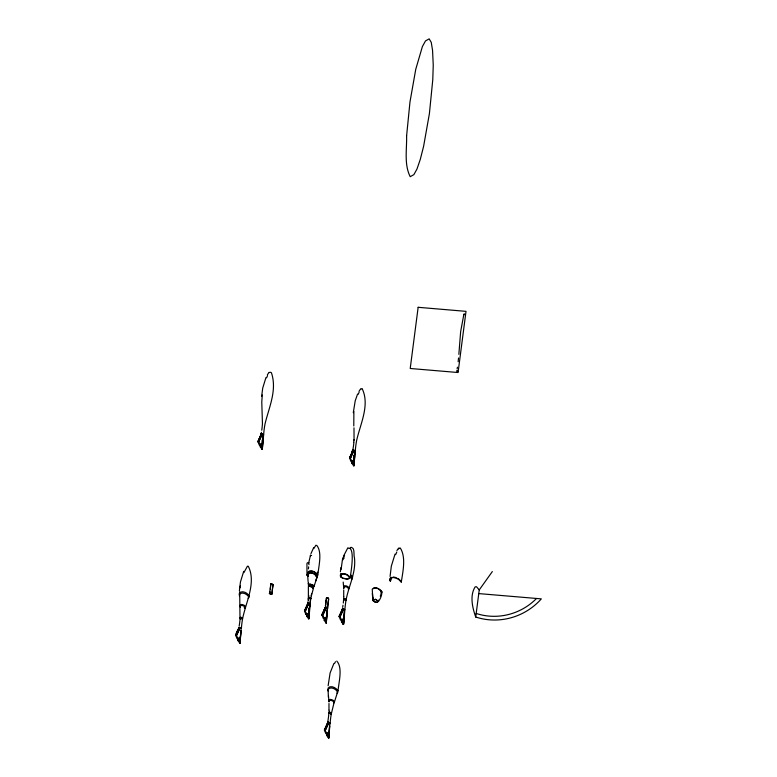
<?xml version="1.0" encoding="UTF-8"?>
<svg xmlns="http://www.w3.org/2000/svg" width="777" height="777" viewBox="0 0 777 777"><rect width="100%" height="100%" fill="white"/><g stroke="black" fill="none" stroke-linecap="round" stroke-linejoin="round"><path stroke-width="1.17" d="M309.1 598.649L308.547 598.067L308.819 595.561M262.509 439.879L262.189 449.446L260.246 446.804L260.11 444.794M326.418 617.016L326.175 623.037L324.242 620.386L324.106 618.385M328.894 733.313L328.681 738.15L326.748 735.498L326.612 733.498M328.972 709.935L328.972 703.535M343.716 596.28L343.716 589.879M239.928 643.269L240.103 637.305L239.928 643.269L237.995 640.617L237.849 638.616M262.189 449.446L262.471 439.918M308.838 615.403L309.052 608.255L308.741 618.978L306.798 616.326L306.662 614.325M326.175 623.037L326.359 617.084M328.681 738.15L328.826 733.381M343.424 624.494L343.531 620.92L343.424 624.494L341.492 621.843L341.356 619.842M353.914 462.393L354.127 455.244L353.807 465.967L351.864 463.315L351.728 461.315M310.373 556.157L310.518 555.234L311.606 555.536M309.625 606.973L310.227 603.049A29.409 28.001 -26.7 0 1 310.683 599.465L310.382 598.824M239.695 591.851L240.006 619.648A96.387 91.773 -26.7 0 1 239.151 626.155M308.76 573.173L308.838 571.348M340.549 576.767L340.287 575.019C342.861 571.639 349.028 574.698 350.252 578.088L347.581 579.234L342.676 578.321L340.549 576.767L340.685 573.64M341.171 576.825L340.948 575.301C343.191 572.358 348.552 575.019 349.621 577.971L347.29 578.962L343.026 578.166L341.171 576.825L341.288 574.096M391.006 578.175L390.287 581.147L390.442 577.564M239.704 643.133L239.976 637.227M262.228 443.414L262.393 439.869M308.838 611.761L308.993 608.216M325.952 622.901L326.223 617.006M328.671 733.294L328.457 738.014L328.448 734.44M343.366 620.823L343.201 624.358L343.191 620.784M353.904 458.751L354.069 455.205M239.374 590.879L240.462 581.905L243.696 571.386M270.784 584.654L270.707 583.886L271.484 583.77M271.338 594.279L269.425 593.609A87.053 82.877 -26.7 0 0 270.61 585.382L270.891 583.76M308.683 599.009L308.527 597.999L310.722 598.581L309.236 597.523L308.624 598.28M308.527 597.999L308.236 598.513M328.127 685.761L330.099 672.979L333.877 663.519M328.448 697.493L328.03 689.393C330.536 686.101 336.538 689.073 337.733 692.375L336.965 693.162M390.287 581.147L389.986 579.147L391.045 577.835L389.986 579.147M390.073 576.447L391.326 566.171L395.027 554.137M390.918 580.264L390.656 578.515M310.081 604.36L310.13 602.913A39.365 37.481 -26.7 0 1 310.635 598.95L310.314 599.32M329.069 710.217L329.011 713.063M343.813 596.561L343.512 600.874A96.387 91.773 -26.7 0 1 343.279 603.049M354.059 440.18L353.991 427.836M327.146 609.906L326.291 622.931L327.146 609.877M329.574 726.204L328.797 738.043L329.565 726.145M344.396 611.363L343.541 624.387L344.396 611.334M458.857 354.322L460.644 331.643L463.752 314.918M309.46 609.285L308.848 618.871L310.208 604.37M354.535 456.274L353.914 465.86L355.264 451.223A96.241 91.637 -26.7 0 1 356.653 440.404C360.363 423.853 369.959 405.138 362.257 388.869M354.691 453.962L354.565 451.68M307.945 575.621L307.265 574.591L308.119 574.456M353.817 441.909L353.991 439.714M308.187 575.718L306.983 575.126L306.944 563.762L307.177 562.956L308.692 562.558M308.945 598.659L308.382 598.251L308.372 586.441C309.372 584.139 315.375 587.354 312.791 588.616M327.447 608.653L327.632 608.294A96.387 91.773 -26.7 0 1 328.652 599.621C329.623 597.639 325.136 596.804 326.262 599.417A96.387 91.773 -26.7 0 1 326.029 601.592M330.643 714.248C332.857 713.412 327.292 711.528 328.758 714.529A96.387 91.773 -26.7 0 1 327.525 723.193C326.981 721.241 331.284 723.037 329.73 723.834M241.103 630.05L240.035 643.162L240.899 630.137L240.025 642.822L239.093 637.723L238.345 638.908L237.082 638.801L235.674 635.13C236.033 633.197 239.656 624.222 241.2 628.884M263.452 435.062L262.296 449.349L263.646 434.712A96.241 91.637 -26.7 0 1 265.035 423.883C269.017 407.235 277.243 390.239 271.474 372.902C271.056 372.164 269.969 372.144 269.357 372.581M309.673 604.623L308.828 618.541L307.906 613.432L307.148 614.626L305.885 614.52L304.477 610.839L308.411 603.224M327.35 609.819L326.272 622.6L325.34 617.492L324.592 618.677L323.329 618.57L321.921 614.898L325.505 607.206L327.486 608.527M329.953 723.766L328.778 737.713L327.845 732.604L327.098 733.789L325.835 733.682L324.427 730.011L328.011 722.319L324.533 730.526L327.748 722.396M355.079 451.583L353.894 465.53L352.972 460.421L352.224 461.616L350.951 461.499L349.553 457.828L353.137 450.136L355.264 451.223M261.674 396.192L262.723 388.082L265.948 377.573M353.292 412.704L355.215 400.796L357.575 394.085M340.404 571.785L340.812 567.686M262.257 394.988L261.781 402.03L262.441 423.659A96.241 91.637 -26.7 0 1 261.752 430.176M308.43 568.861L308.644 566.831M353.875 411.509L353.788 425.961M458.547 357.983L458.148 361.713M478.768 593.589L541.326 598.873A60.023 57.148 -26.7 0 1 475.728 617.025L479.244 589.918L492.336 571.561M325.971 601.175L325.68 603.35L326.068 601.223M310.693 598.455L310.781 597.892M457.138 368.949L457.42 367.2M240.103 587.791L240.423 585.771M341.093 569.57L342.424 559.722L342.978 557.983L344.065 558.274M328.331 598.271L328.535 599.611A105.691 100.631 -26.7 0 0 327.515 608.284M310.518 598.873L313.597 587.801M331.313 713.83L331.148 714.733A96.387 91.773 -26.7 0 0 330.138 723.406M329.759 713.441L331.458 713.276L334.129 702.389M271.785 583.75L273.154 584.722L272.999 585.586A87.053 82.877 -26.7 0 0 272.047 593.832L271.542 594.201M308.071 603.146L304.584 611.353L307.935 602.729M311.188 595.765L311.626 593.667M315.753 576.126L317.162 575.233L317.657 572.095M317.016 576.145L317.803 575.349C318.531 566.676 322.591 552.146 316.676 545.308M350.155 577.583C350.66 574.086 355.662 546.522 348.086 548.173M337.228 691.996L338.014 691.19C338.646 682.585 343.007 667.734 336.791 661.072M400.553 580.992L397.834 578.409L401.282 582.08C402.904 571.658 406.128 557.332 400.388 548.164M308.11 581.652L307.575 574.096C310.033 570.852 315.481 573.708 317.191 576.583L313.995 586.654L312.48 587.295M337.636 691.88L334.44 701.952L333.518 702.534M372.562 594.327L372.241 589.16C374.699 585.916 380.147 588.772 381.847 591.656C382.294 596.435 377.35 607.206 373.018 599.98L375.592 599.29L378.593 601.427M317.191 576.583L315.637 581.099M381.847 591.656L380.303 596.173M463.84 314.627L464.248 313.646M310.518 555.234L308.683 562.937L308.974 564.714M312.723 587.014L313.869 585.071M463.714 315.044L463.879 314.52M378.156 601.291L375.446 599.358L373.251 599.999C373.251 602.554 378.885 603.263 378.525 600.145M343.648 557.867L344.57 555.273M308.673 573.581L309.712 572.882L311.898 573.067L314.199 574.048L316.424 576.184M373.329 588.645L374.378 587.946M263.646 434.712L261.247 433.692L258.032 441.822L259.333 444.988L260.606 445.095L261.354 443.9L262.276 449.009L262.937 435.159M238.995 627.505L235.781 635.635L239.258 627.437L238.889 628.447M352.875 450.213L349.66 458.343C352.049 457.478 351.68 447.125 353.224 451.427M344.891 609.76L342.492 608.741L339.277 616.87L340.579 620.036L341.841 620.143L342.599 618.948L343.521 624.057L344.891 609.76A96.387 91.773 -26.7 0 1 345.891 601.077C348.29 586.586 356.157 573.144 354.487 558.012C353.35 555.584 355.167 548.067 351.641 547.503M310.965 553.603L313.655 547.678M343.415 556.342L347.766 547.97M327.641 608.294L326.185 607.264L322.688 615.462L324.592 618.677M266.598 377.777L267.511 375.709M243.881 572.62L247.465 566.142M358.216 394.289L359.129 392.23M395.629 554.661L396.804 552.01M310.023 603.982L308.382 603.156L304.817 610.868L307.148 614.626M325.835 607.206L321.921 614.898L325.835 607.206L322.261 614.928L322.688 615.462L326.554 607.391M343.084 608.663L339.17 616.355L342.764 608.663L339.277 616.87L343.084 608.663L339.51 616.384L341.841 620.143M328.331 722.319L324.427 730.011L328.331 722.319L324.767 730.04L327.098 733.789M393.91 577.058L391.239 577.806L395.211 577.292M307.226 574.591L307.226 575.165M262.558 433.799L258.692 441.88L260.606 445.095M240.307 627.622L236.431 635.693L238.345 638.908M354.176 450.32L350.31 458.391L352.224 461.616M343.803 608.847L339.938 616.919L343.434 608.721L339.248 616.19M329.06 722.503L325.184 730.574L328.69 722.377L324.504 729.846M308.391 603.146L304.477 610.839L308.741 603.205L305.244 611.402L308.741 603.224M326.185 607.264L321.999 614.733M272.97 585.062L272.756 584.246M381.109 592.297L381.08 591.248M313.791 548.562L315.88 545.24M334.498 663.519L335.489 661.732M267.375 374.815L269.027 372.368M358.993 391.336L360.654 388.888M269.561 593.016L269.532 593.618A116.511 110.936 -26.7 0 0 269.92 591.365M307.692 603.428L307.663 604.04M259.333 444.988L260.042 443.793M305.885 614.52L306.594 613.325M342.978 557.983L343.123 559.731M350.242 548.086L350.845 547.435M398.504 548.951L399.057 548.3M396.882 550.592L398.543 548.183M389.937 580.098L390.608 579.341M261.247 433.692L261.334 434.78M269.736 592.89L269.425 593.609M342.492 608.741L342.268 609.537M390.433 578.36L391.744 577.34M248.475 597.105L249.262 596.309C248.038 592.909 241.87 589.86 239.297 593.239L239.559 594.988M248.213 598.271L248.98 597.494C247.785 594.191 241.783 591.21 239.267 594.502L239.53 596.212M271.746 594.143L271.921 593.822A116.511 110.936 -26.7 0 1 272.999 584.712L273.154 584.722M316.521 577.865L317.055 577.515M312.83 588.325L312.859 587.354M351.971 578.341L352.661 577.029L351.117 575.174M351.709 579.506L352.379 578.234L350.874 576.417M348.484 589.51C349.679 587.733 344.726 585.46 343.628 587.461L343.764 588.393L343.201 582.099M381.177 592.929L381.721 592.579M333.741 703.166C334.926 701.388 329.982 699.115 328.875 701.116L329.011 701.952M361.218 388.898L361.917 388.888M399.193 548.203L399.99 548.193M248.261 566.21C256.663 582.818 245.503 602.563 242.395 619.852A96.387 91.773 -26.7 0 0 241.385 628.525M350.961 547.367L351.534 547.416M244.541 608.41C247.125 607.148 241.132 603.933 240.122 606.235L240.491 607.449M348.271 588.879C351.019 587.538 344.629 584.1 343.551 586.557L343.939 587.849M242.162 619.337C243.784 618.269 238.714 617.064 240.384 619.007M309.333 586.149L312.461 586.956M326.864 597.766L326.359 599.426A105.691 100.631 -26.7 0 1 326.126 601.602M271.629 594.25L270.658 594.182M244.172 607.711C248.339 607.177 241.268 602.515 240.054 605.332L240.443 606.623M345.396 600.602C347.795 599.941 342.162 598.037 343.881 600.232M308.352 562.907L308.867 562.907M309.421 598.067L308.838 598.018M325.874 607.293L325.048 607.41L325.136 608.09M260.246 446.804L261.509 446.911M351.864 463.315L353.137 463.422M306.798 616.326L308.061 616.433M324.242 620.386L325.505 620.493M341.492 621.843L342.754 621.95M237.995 640.617L239.258 640.724M326.748 735.498L328.011 735.605M310.917 586.956L311.567 587.043M241.336 618.638C245.153 618.978 238.879 615.588 240.443 618.317M393.706 577.486L398.203 579.02M308.119 574.339L307.206 574.358L306.983 575.126M375.408 587.936L377.739 588.539M327.107 597.678L328.117 598.028M270.241 592.734L271.309 593.104M344.502 599.786C348.523 600.786 343.249 596.61 343.755 599.407M308.197 604.419L307.692 604.166M378.02 588.684L380.944 591.044M270.93 592.987L272.047 593.832M309.46 603.515L310.198 604.244M307.838 575.796L308.255 576.32M313.937 586.363L312.412 584.858L310.198 584.1L308.576 584.527L308.751 586.208M313.5 586.227L312.131 584.867L309.702 584.207L308.586 584.926L309.081 586.276M457.323 371.756L457.789 371.794M398.97 579.215L399.504 579.953M399.893 580.128L401.282 582.08M317.696 574.834C315.948 571.882 310.353 568.939 307.828 572.28L308.09 574.028M317.074 574.786C315.559 572.212 310.683 569.658 308.488 572.552L308.722 574.077M310.926 598.465L309.178 597.406L308.382 598.251M337.917 690.685C336.169 687.723 330.575 684.79 328.049 688.121L328.312 689.869M334.382 701.66L332.857 700.155L330.643 699.397L329.021 699.824L328.953 701.204L328.448 695.755M331.429 713.14L329.681 712.082L328.894 712.927M479.244 589.918L476.495 586.742L475.184 586.829C469.561 595.571 472.426 607.769 475.728 617.025M457.197 371.552L456.934 370.542L457.721 371.6M396.552 577.748L396.736 578.273M327.981 690.199L328.282 691.093M373.436 600.942L373.038 597.814M308.77 585.868L308.372 582.75M372.873 597.911L373.174 600.971M308.216 582.847L308.508 585.907M372.3 593.531L372.659 597.26M372.63 594.434L372.843 597.231M342.987 605.225A96.387 91.773 -26.7 0 1 342.657 607.391M536.528 598.465A57.148 54.409 -26.7 0 1 476.194 613.461M325.748 603.768A96.387 91.773 -26.7 0 1 325.408 605.934M325.845 603.778A105.691 100.631 -26.7 0 1 325.505 605.934M308.187 600.456A29.341 27.943 -26.7 0 0 308.294 599.261L308.459 598.766A39.365 37.481 -26.7 0 1 308.333 600.097M308.032 601.66A29.341 27.943 -26.7 0 1 307.556 604.03M270.814 584.527A116.511 110.936 -26.7 0 1 270.27 589.092M261.412 432.342A96.241 91.637 -26.7 0 1 261.023 434.489M353.885 442.346A96.241 91.637 -26.7 0 1 352.641 451.01M406.604 135.858C406.944 149.281 403.943 164.326 410.217 176.7L413.888 174.621L416.977 169.027L420.299 159.353L423.62 146.261L429.409 113.568L432.779 79.691L433.245 65.2L432.556 50.35L431.254 42.376L429.166 38.85L425.495 40.928L422.406 46.523L415.753 69.289L409.974 101.981L406.604 135.858M418.152 307.303L410.217 368.483L458.071 372.523L466.006 311.354L418.152 307.303M325.242 607.284L322.028 615.413L325.242 607.284M261.519 433.624L258.032 441.822L261.519 433.624M262.199 433.673L258.692 441.88L257.935 441.307L262.199 433.673M239.938 627.495L236.431 635.693L235.674 635.13L239.938 627.495M353.817 450.194L350.31 458.391L349.553 457.828L353.817 450.194"/></g></svg>
